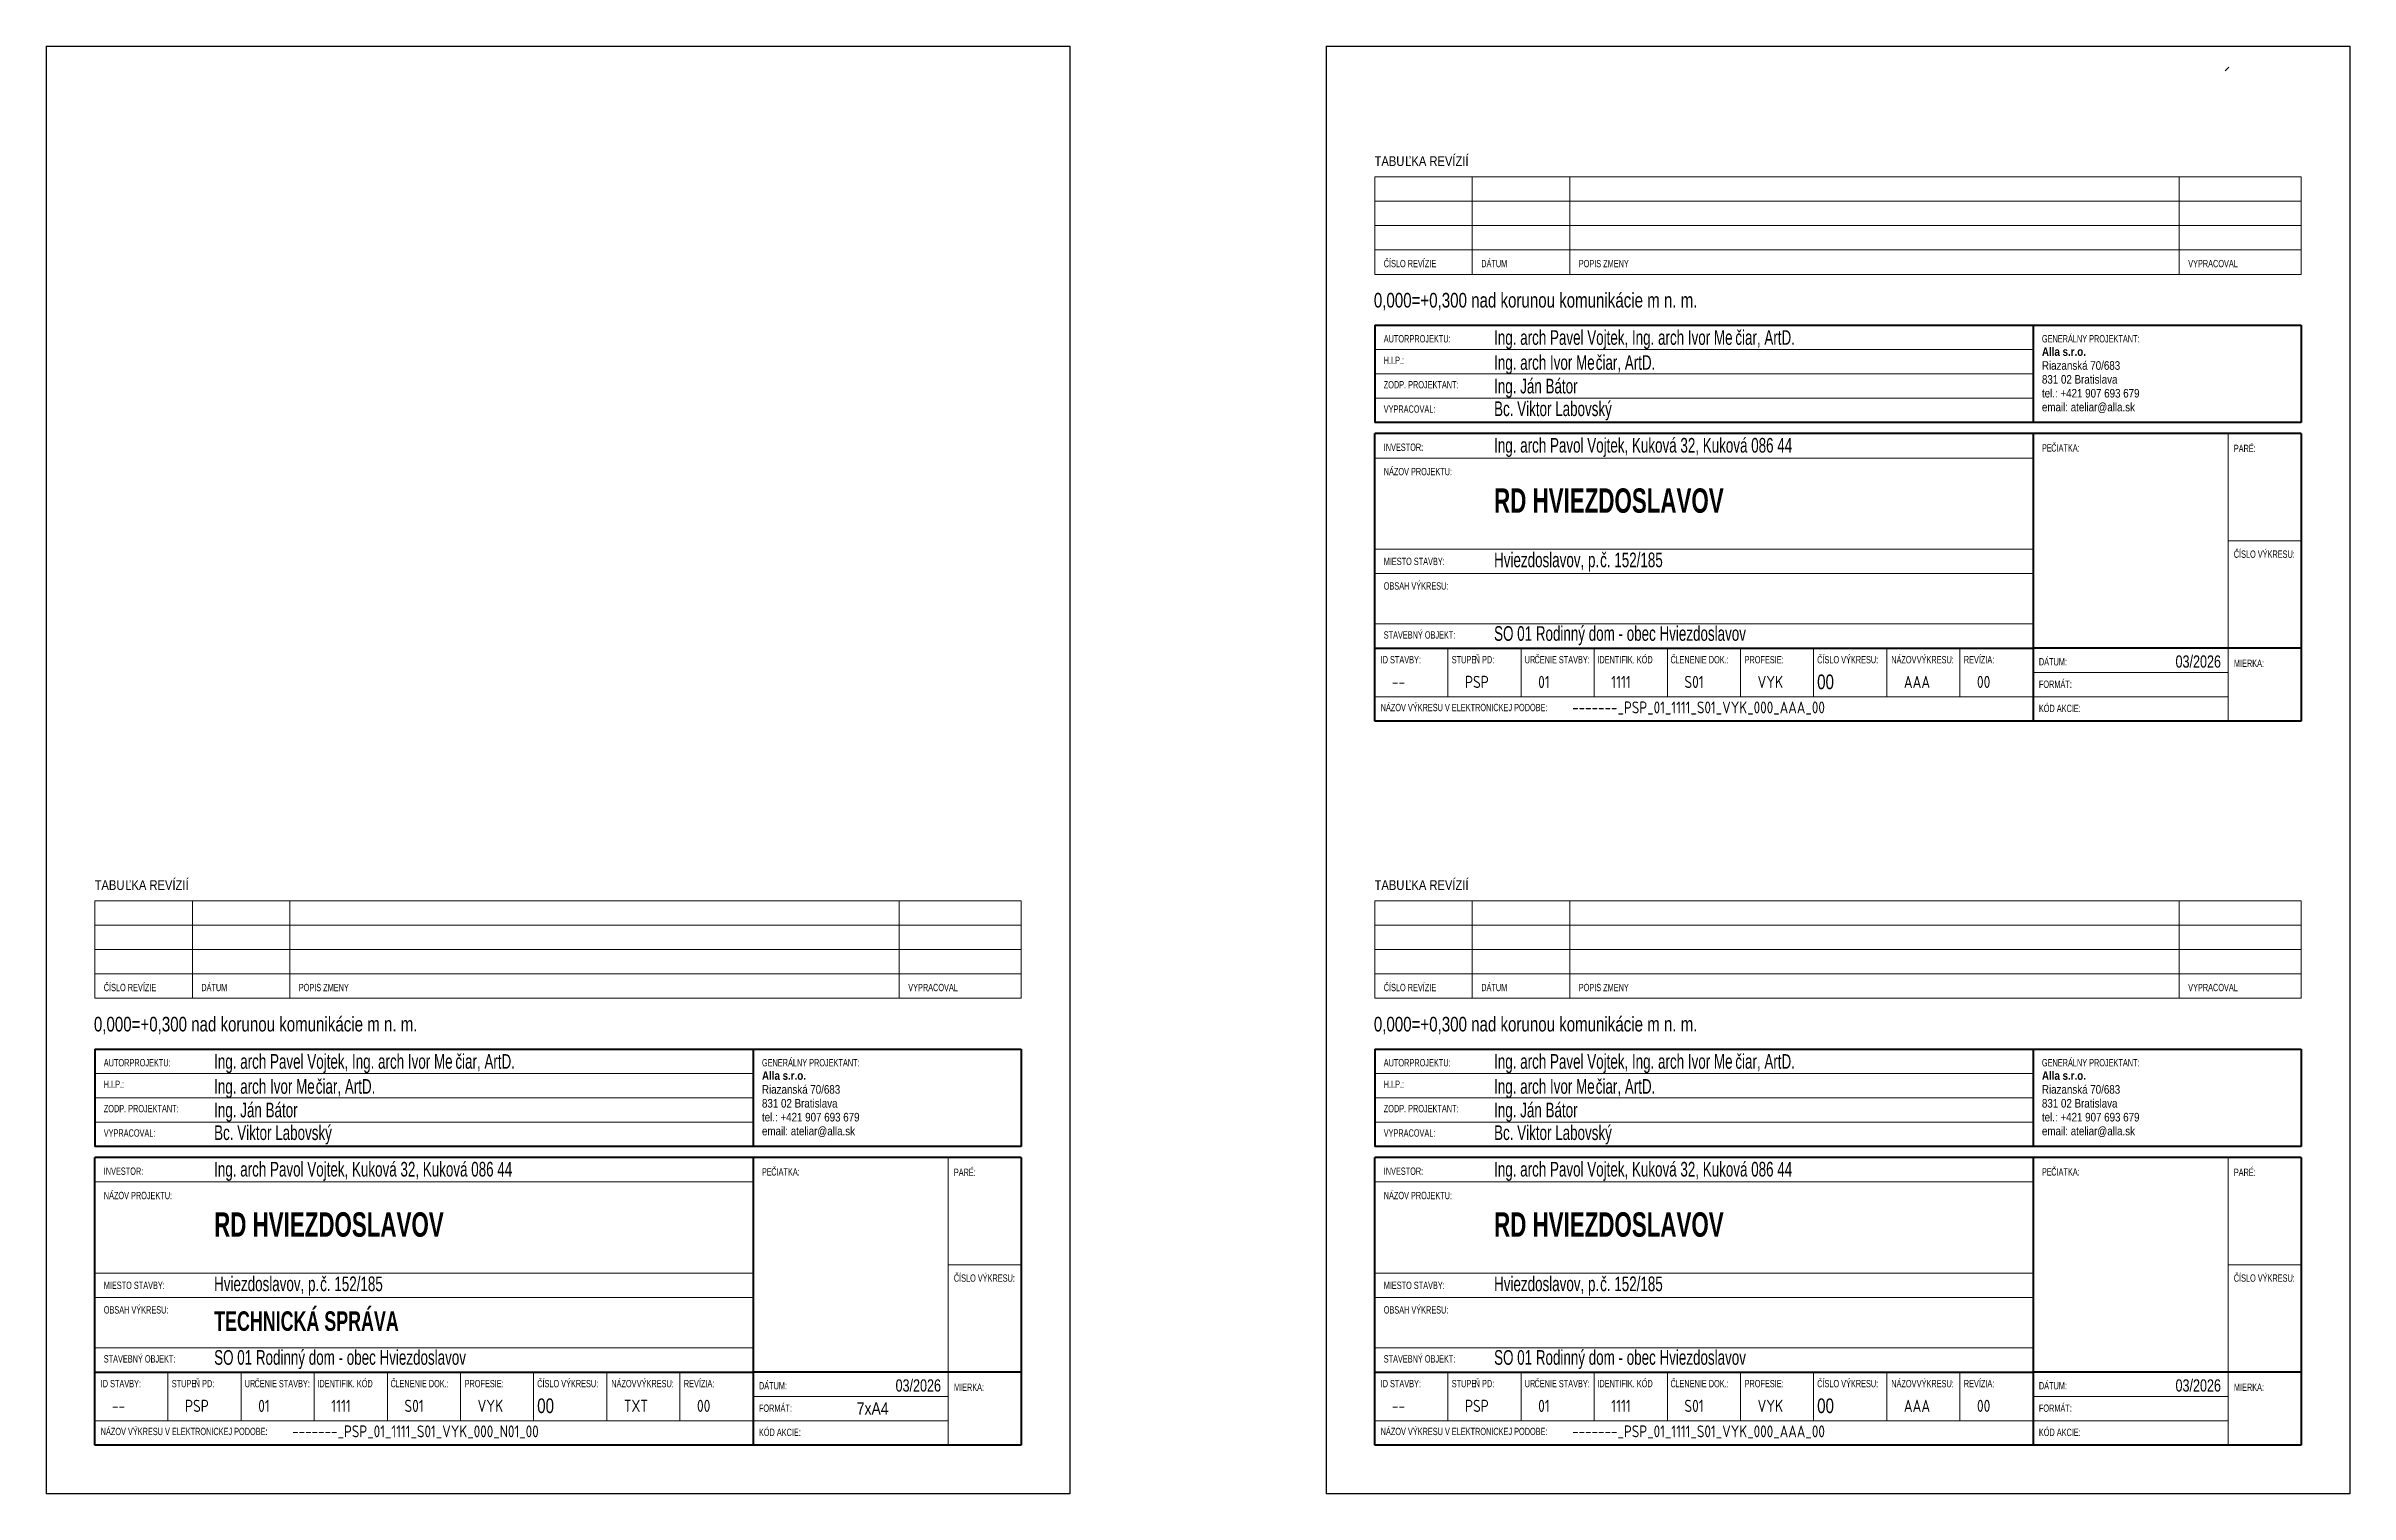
# Model space of a CAD drawing. Extents: x 43000 to 200282, y 3579 to 63943.
# Drawn here: x 150039 to 173666, y 30520 to 45370 of the extents above; entities that cross this region are included whole.
import ezdxf

# ---------------------------------------------------------------- set-up
doc = ezdxf.new("R2010")
doc.units = 0
doc.header["$MEASUREMENT"] = 0
for name, color, linetype, lineweight in [('_Wide Lines_', 7, 'CONTINUOUS', 70), ('Generic Annotations', 7, 'CONTINUOUS', 9), ('Text Notes', 7, 'CONTINUOUS', 9), ('Title Blocks', 7, 'CONTINUOUS', 9)]:
    doc.layers.add(name, color=color, linetype=linetype, lineweight=lineweight)
doc.layers.add('vyk-vratka-ZARIADENIE', color=7, linetype='CONTINUOUS')
doc.styles.add('Arial Narrow', font='ARIALN.TTF', dxfattribs={"width": 0.8, "height": 1.5})
doc.styles.add('Arial Narrow_1', font='ARIALN.TTF', dxfattribs={"height": 1.75})
doc.styles.add('Arial Narrow_2', font='ARIALN.TTF', dxfattribs={"height": 2.5})
doc.styles.add('Arial Narrow_3', font='ARIALN.TTF', dxfattribs={"height": 2})
doc.styles.add('Arial Narrow_4', font='ARIALN.TTF', dxfattribs={"width": 0.8, "height": 3})
doc.styles.add('Arial Narrow_5', font='ARIALN.TTF', dxfattribs={"width": 0.9, "height": 3})
doc.styles.add('Arial Narrow_6', font='ARIALN.TTF', dxfattribs={"width": 0.9, "height": 2.5})
doc.styles.add('Arial Narrow_B', font='ARIALNB.TTF', dxfattribs={"height": 1.75})
doc.styles.add('Arial Narrow_B_1', font='ARIALNB.TTF', dxfattribs={"width": 0.8, "height": 5})
doc.styles.add('Arial Narrow_B_2', font='ARIALNB.TTF', dxfattribs={"width": 0.8, "height": 4})
doc.styles.add('ISOCPEUR_10', font='isocpeur.ttf', dxfattribs={"width": 0.8, "height": 2.5})

msp = doc.modelspace()

# ---------------------------------------------------------------- linework, layer by layer
at = {"layer": '_Wide Lines_'}
for p, q in [((163665.6, 42507.4, -0.8), (173165.6, 42507.4, -0.8)), ((163665.6, 42507.4, -0.8), (163665.6, 41507.4, -0.8)), ((170415.6, 42507.4, -0.8), (170415.6, 41507.4, -0.8)), ((173165.6, 42507.4, -0.8), (173165.6, 41507.4, -0.8)), ((173165.6, 41507.4, -0.8), (163665.6, 41507.4, -0.8)), ((163665.6, 38444.8, -0.8), (163665.6, 41394.8, -0.8)), ((170415.6, 41394.8, -0.8), (163665.6, 41394.8, -0.8)), ((170415.6, 41394.8, -0.8), (170415.6, 39194.8, -0.8)), ((173165.6, 41394.8, -0.8), (170415.6, 41394.8, -0.8)), ((173165.6, 41394.8, -0.8), (173165.6, 38444.8, -0.8)), ((163665.6, 39194.8, -0.8), (170415.6, 39194.8, -0.8)), ((170415.6, 39194.8, -0.8), (170415.6, 38444.8, -0.8)), ((173165.6, 39194.8, -0.8), (170415.6, 39194.8, -0.8)), ((173165.6, 38444.8, -0.8), (163665.6, 38444.8, -0.8)), ((150539.5, 35082.4, -0.8), (160039.5, 35082.4, -0.8)), ((150539.5, 35082.4, -0.8), (150539.5, 34082.4, -0.8)), ((157289.5, 35082.4, -0.8), (157289.5, 34082.4, -0.8)), ((160039.5, 35082.4, -0.8), (160039.5, 34082.4, -0.8)), ((163665.6, 35082.4, -0.8), (173165.6, 35082.4, -0.8)), ((163665.6, 35082.4, -0.8), (163665.6, 34082.4, -0.8)), ((170415.6, 35082.4, -0.8), (170415.6, 34082.4, -0.8)), ((173165.6, 35082.4, -0.8), (173165.6, 34082.4, -0.8)), ((160039.5, 34082.4, -0.8), (150539.5, 34082.4, -0.8)), ((173165.6, 34082.4, -0.8), (163665.6, 34082.4, -0.8)), ((150539.5, 31019.8, -0.8), (150539.5, 33969.8, -0.8)), ((157289.5, 33969.8, -0.8), (150539.5, 33969.8, -0.8)), ((157289.5, 33969.8, -0.8), (157289.5, 31769.8, -0.8)), ((160039.5, 33969.8, -0.8), (157289.5, 33969.8, -0.8)), ((160039.5, 33969.8, -0.8), (160039.5, 31019.8, -0.8)), ((163665.6, 31019.8, -0.8), (163665.6, 33969.8, -0.8)), ((170415.6, 33969.8, -0.8), (163665.6, 33969.8, -0.8)), ((170415.6, 33969.8, -0.8), (170415.6, 31769.8, -0.8)), ((173165.6, 33969.8, -0.8), (170415.6, 33969.8, -0.8)), ((173165.6, 33969.8, -0.8), (173165.6, 31019.8, -0.8)), ((150539.5, 31769.8, -0.8), (157289.5, 31769.8, -0.8)), ((157289.5, 31769.8, -0.8), (157289.5, 31019.8, -0.8)), ((160039.5, 31769.8, -0.8), (157289.5, 31769.8, -0.8)), ((163665.6, 31769.8, -0.8), (170415.6, 31769.8, -0.8)), ((170415.6, 31769.8, -0.8), (170415.6, 31019.8, -0.8)), ((173165.6, 31769.8, -0.8), (170415.6, 31769.8, -0.8)), ((160039.5, 31019.8, -0.8), (150539.5, 31019.8, -0.8)), ((173165.6, 31019.8, -0.8), (163665.6, 31019.8, -0.8))]:
    msp.add_line(p, q, dxfattribs=at)
at = {"layer": 'Generic Annotations'}
msp.add_line((172424.4, 45153.2, -0.8), (172386.3, 45115.1, -0.8), dxfattribs=at)
msp.add_line((172424.4, 45153.2, -0.8), (172386.3, 45115.1, -0.8), dxfattribs=at)
at = {"layer": 'Title Blocks'}
for p, q in [((163665.6, 44028.5, -0.8), (163665.6, 43028.5, -0.8)), ((163665.6, 44028.5, -0.8), (173165.6, 44028.5, -0.8)), ((164665.6, 44028.5, -0.8), (164665.6, 43028.5, -0.8)), ((165665.6, 44028.5, -0.8), (165665.6, 43028.5, -0.8)), ((171915.6, 44028.5, -0.8), (171915.6, 43028.5, -0.8)), ((173165.6, 43028.5, -0.8), (173165.6, 44028.5, -0.8)), ((163665.6, 43778.5, -0.8), (173165.6, 43778.5, -0.8)), ((163665.6, 43528.5, -0.8), (173165.6, 43528.5, -0.8)), ((163665.6, 43278.5, -0.8), (173165.6, 43278.5, -0.8)), ((163665.6, 43028.5, -0.8), (173165.6, 43028.5, -0.8)), ((170415.6, 41507.4, -0.8), (170415.6, 42507.4, -0.8)), ((170415.6, 42257.4, -0.8), (163665.6, 42257.4, -0.8)), ((170415.6, 42007.4, -0.8), (163665.6, 42007.4, -0.8)), ((170415.6, 41757.4, -0.8), (163665.6, 41757.4, -0.8)), ((172415.6, 38444.8, -0.8), (172415.6, 41394.8, -0.8)), ((170415.6, 41144.8, -0.8), (163665.6, 41144.8, -0.8)), ((170415.6, 40210.3, -0.8), (163665.6, 40210.3, -0.8)), ((170415.6, 40394.8, -0.8), (170415.6, 39194.8, -0.8)), ((172415.6, 40294.8, -0.8), (173165.6, 40294.8, -0.8)), ((170415.6, 39960.3, -0.8), (163665.6, 39960.3, -0.8)), ((170415.6, 39444.8, -0.8), (163665.6, 39444.8, -0.8)), ((164415.6, 39194.8, -0.8), (164415.6, 38694.8, -0.8)), ((165165.6, 39194.8, -0.8), (165165.6, 38694.8, -0.8)), ((165915.6, 39194.8, -0.8), (165915.6, 38694.8, -0.8)), ((166665.6, 39194.8, -0.8), (166665.6, 38694.8, -0.8)), ((167415.6, 39194.8, -0.8), (167415.6, 38694.8, -0.8)), ((168165.6, 39194.8, -0.8), (168165.6, 38694.8, -0.8)), ((168915.6, 39194.8, -0.8), (168915.6, 38694.8, -0.8)), ((169665.6, 39194.8, -0.8), (169665.6, 38694.8, -0.8)), ((170415.6, 39194.8, -0.8), (170415.6, 38444.8, -0.8)), ((173165.6, 39194.8, -0.8), (170415.6, 39194.8, -0.8)), ((172415.6, 38944.8, -0.8), (170415.6, 38944.8, -0.8)), ((172415.6, 38694.8, -0.8), (163665.6, 38694.8, -0.8)), ((150539.5, 36603.5, -0.8), (150539.5, 35603.5, -0.8)), ((150539.5, 36603.5, -0.8), (160039.5, 36603.5, -0.8)), ((151539.5, 36603.5, -0.8), (151539.5, 35603.5, -0.8)), ((152539.5, 36603.5, -0.8), (152539.5, 35603.5, -0.8)), ((158789.5, 36603.5, -0.8), (158789.5, 35603.5, -0.8)), ((160039.5, 35603.5, -0.8), (160039.5, 36603.5, -0.8)), ((163665.6, 36603.5, -0.8), (163665.6, 35603.5, -0.8)), ((163665.6, 36603.5, -0.8), (173165.6, 36603.5, -0.8)), ((164665.6, 36603.5, -0.8), (164665.6, 35603.5, -0.8)), ((165665.6, 36603.5, -0.8), (165665.6, 35603.5, -0.8)), ((171915.6, 36603.5, -0.8), (171915.6, 35603.5, -0.8)), ((173165.6, 35603.5, -0.8), (173165.6, 36603.5, -0.8)), ((150539.5, 36353.5, -0.8), (160039.5, 36353.5, -0.8)), ((163665.6, 36353.5, -0.8), (173165.6, 36353.5, -0.8)), ((150539.5, 36103.5, -0.8), (160039.5, 36103.5, -0.8)), ((163665.6, 36103.5, -0.8), (173165.6, 36103.5, -0.8)), ((150539.5, 35853.5, -0.8), (160039.5, 35853.5, -0.8)), ((163665.6, 35853.5, -0.8), (173165.6, 35853.5, -0.8)), ((150539.5, 35603.5, -0.8), (160039.5, 35603.5, -0.8)), ((163665.6, 35603.5, -0.8), (173165.6, 35603.5, -0.8)), ((157289.5, 34082.4, -0.8), (157289.5, 35082.4, -0.8)), ((170415.6, 34082.4, -0.8), (170415.6, 35082.4, -0.8)), ((157289.5, 34832.4, -0.8), (150539.5, 34832.4, -0.8)), ((170415.6, 34832.4, -0.8), (163665.6, 34832.4, -0.8)), ((157289.5, 34582.4, -0.8), (150539.5, 34582.4, -0.8)), ((170415.6, 34582.4, -0.8), (163665.6, 34582.4, -0.8)), ((157289.5, 34332.4, -0.8), (150539.5, 34332.4, -0.8)), ((170415.6, 34332.4, -0.8), (163665.6, 34332.4, -0.8)), ((159289.5, 31019.8, -0.8), (159289.5, 33969.8, -0.8)), ((172415.6, 31019.8, -0.8), (172415.6, 33969.8, -0.8)), ((157289.5, 33719.8, -0.8), (150539.5, 33719.8, -0.8)), ((170415.6, 33719.8, -0.8), (163665.6, 33719.8, -0.8)), ((157289.5, 32969.8, -0.8), (157289.5, 31769.8, -0.8)), ((159289.5, 32869.8, -0.8), (160039.5, 32869.8, -0.8)), ((170415.6, 32969.8, -0.8), (170415.6, 31769.8, -0.8)), ((172415.6, 32869.8, -0.8), (173165.6, 32869.8, -0.8)), ((157289.5, 32785.3, -0.8), (150539.5, 32785.3, -0.8)), ((170415.6, 32785.3, -0.8), (163665.6, 32785.3, -0.8)), ((157289.5, 32535.3, -0.8), (150539.5, 32535.3, -0.8)), ((170415.6, 32535.3, -0.8), (163665.6, 32535.3, -0.8)), ((157289.5, 32019.8, -0.8), (150539.5, 32019.8, -0.8)), ((170415.6, 32019.8, -0.8), (163665.6, 32019.8, -0.8)), ((151289.5, 31769.8, -0.8), (151289.5, 31269.8, -0.8)), ((152039.5, 31769.8, -0.8), (152039.5, 31269.8, -0.8)), ((152789.5, 31769.8, -0.8), (152789.5, 31269.8, -0.8)), ((153539.5, 31769.8, -0.8), (153539.5, 31269.8, -0.8)), ((154289.5, 31769.8, -0.8), (154289.5, 31269.8, -0.8)), ((155039.5, 31769.8, -0.8), (155039.5, 31269.8, -0.8)), ((155789.5, 31769.8, -0.8), (155789.5, 31269.8, -0.8)), ((156539.5, 31769.8, -0.8), (156539.5, 31269.8, -0.8)), ((157289.5, 31769.8, -0.8), (157289.5, 31019.8, -0.8)), ((160039.5, 31769.8, -0.8), (157289.5, 31769.8, -0.8)), ((164415.6, 31769.8, -0.8), (164415.6, 31269.8, -0.8)), ((165165.6, 31769.8, -0.8), (165165.6, 31269.8, -0.8)), ((165915.6, 31769.8, -0.8), (165915.6, 31269.8, -0.8)), ((166665.6, 31769.8, -0.8), (166665.6, 31269.8, -0.8)), ((167415.6, 31769.8, -0.8), (167415.6, 31269.8, -0.8)), ((168165.6, 31769.8, -0.8), (168165.6, 31269.8, -0.8)), ((168915.6, 31769.8, -0.8), (168915.6, 31269.8, -0.8)), ((169665.6, 31769.8, -0.8), (169665.6, 31269.8, -0.8)), ((170415.6, 31769.8, -0.8), (170415.6, 31019.8, -0.8)), ((173165.6, 31769.8, -0.8), (170415.6, 31769.8, -0.8)), ((159289.5, 31519.8, -0.8), (157289.5, 31519.8, -0.8)), ((172415.6, 31519.8, -0.8), (170415.6, 31519.8, -0.8)), ((159289.5, 31269.8, -0.8), (150539.5, 31269.8, -0.8)), ((172415.6, 31269.8, -0.8), (163665.6, 31269.8, -0.8))]:
    msp.add_line(p, q, dxfattribs=at)
at = {"layer": 'vyk-vratka-ZARIADENIE'}
for p, q in [((150039.5, 45369.8, -0.8), (160539.5, 45369.8, -0.8)), ((150039.5, 45369.8, -0.8), (150039.5, 30519.8, -0.8)), ((160539.5, 45369.8, -0.8), (160539.5, 30519.8, -0.8)), ((163165.6, 45369.8, -0.8), (173665.6, 45369.8, -0.8)), ((163165.6, 45369.8, -0.8), (163165.6, 30519.8, -0.8)), ((173665.6, 45369.8, -0.8), (173665.6, 30519.8, -0.8)), ((160539.5, 30519.8, -0.8), (150039.5, 30519.8, -0.8)), ((173665.6, 30519.8, -0.8), (163165.6, 30519.8, -0.8))]:
    msp.add_line(p, q, dxfattribs=at)

# ---------------------------------------------------------------- texts
at = {"layer": 'Text Notes', "attachment_point": 1, "style": 'ISOCPEUR_10'}
for s, insert, char_height, width in [('--', (163840.7, 38910.7, -0.8), 125, 173.165), ('PSP', (164590.7, 38910.7, -0.8), 125, 288.608), ('01', (165340.7, 38910.7, -0.8), 125, 147.511), ('1111', (166090.7, 38910.7, -0.8), 125, 243.713), ('S01', (166840.7, 38910.7, -0.8), 125, 243.713), ('VYK', (167590.7, 38910.7, -0.8), 125, 301.435), ('AAA', (169090.7, 38910.7, -0.8), 125, 243.713), ('00', (169840.7, 38910.7, -0.8), 125, 173.165), ('-------_PSP_01_1111_S01_VYK_000_AAA_00', (165689.3, 38647.5, -0.8), 121.953, 3213.044), ('PSP', (151464.5, 31485.7, -0.8), 125, 288.608), ('01', (152214.5, 31485.7, -0.8), 125, 147.511), ('1111', (152964.5, 31485.7, -0.8), 125, 243.713), ('S01', (153714.5, 31485.7, -0.8), 125, 243.713), ('VYK', (154464.5, 31485.7, -0.8), 125, 301.435), ('TXT', (155964.5, 31485.7, -0.8), 125, 243.713), ('00', (156714.5, 31485.7, -0.8), 125, 173.165), ('PSP', (164590.7, 31485.7, -0.8), 125, 288.608), ('01', (165340.7, 31485.7, -0.8), 125, 147.511), ('1111', (166090.7, 31485.7, -0.8), 125, 243.713), ('S01', (166840.7, 31485.7, -0.8), 125, 243.713), ('VYK', (167590.7, 31485.7, -0.8), 125, 301.435), ('AAA', (169090.7, 31485.7, -0.8), 125, 243.713), ('00', (169840.7, 31485.7, -0.8), 125, 173.165), ('--', (150714.5, 31485.7, -0.8), 125, 173.165), ('-------_PSP_01_1111_S01_VYK_000_N01_00', (152563.2, 31222.5, -0.8), 121.953, 3213.044), ('--', (163840.7, 31485.7, -0.8), 125, 173.165), ('-------_PSP_01_1111_S01_VYK_000_AAA_00', (165689.3, 31222.5, -0.8), 121.953, 3213.044)]:
    msp.add_mtext(s, dxfattribs=dict(at, insert=insert, char_height=char_height, width=width))
at = {"layer": 'Title Blocks', "attachment_point": 1}
for s, insert, char_height, width, style in [('TABU', (163663.4, 44239.9, -0.8), 100, 380.802, 'Arial Narrow_3'), ('ĽKA REVÍZIÍ', (163977.6, 44239.9, -0.8), 100, 813.713, 'Arial Narrow_3'), ('ČÍSLO REVÍZIE', (163757.2, 43176.4, -0.8), 75, 606.076, 'Arial Narrow'), ('DÁTUM', (164757.2, 43176.4, -0.8), 75, 301.435, 'Arial Narrow'), ('POPIS ZMENY', (165757.2, 43176.4, -0.8), 75, 580.422, 'Arial Narrow'), ('VYPRACOVAL', (172007.2, 43176.4, -0.8), 75, 580.422, 'Arial Narrow'), ('0,000=+0,300 nad korunou komunikácie m n. m.', (163655.9, 42838.2, -0.8), 150, 4065.758, 'Arial Narrow_5'), ('AUTOR', (163757.2, 42405.3, -0.8), 75, 295.021, 'Arial Narrow'), (' PROJEKTU:', (164000.6, 42405.3, -0.8), 75, 497.046, 'Arial Narrow'), ('Ing. arch Pavel Vojtek, Ing. arch Ivor Me', (164889.1, 42455.8, -0.8), 150, 2998.311, 'Arial Narrow_4'), ('čiar, ArtD.', (167362.9, 42455.8, -0.8), 150, 750.38, 'Arial Narrow_4'), ('GENERÁLNY PROJEKTANT:', (170507.2, 42405.3, -0.8), 75, 1131.983, 'Arial Narrow'), ('H.I.P.:', (163757.2, 42184.2, -0.8), 75, 230.886, 'Arial Narrow'), ('Ing. arch Ivor Me', (164889.1, 42199.5, -0.8), 150, 1263.459, 'Arial Narrow_4'), ('čiar, ArtD.', (165931.5, 42199.5, -0.8), 150, 750.38, 'Arial Narrow_4'), ('Alla s.r.o.', (170507.2, 42279.6, -0.8), 87.5, 541.139, 'Arial Narrow_B'), ('Riazanská 70/683', (170507.2, 42137.4, -0.8), 87.5, 974.05, 'Arial Narrow_1'), ('ZODP. PROJEKTANT:', (163757.2, 41934.2, -0.8), 75, 862.616, 'Arial Narrow'), ('Ing. Ján Bátor', (164889.1, 41957.3, -0.8), 150, 1263.459, 'Arial Narrow_4'), ('tel.: +421 907 693 679', (170507.2, 41852.9, -0.8), 87.5, 1210.548, 'Arial Narrow_1'), ('831 02 Bratislava', (170507.2, 41995.1, -0.8), 87.5, 937.974, 'Arial Narrow_1'), ('VYPRACOVAL:', (163757.2, 41684.2, -0.8), 75, 602.869, 'Arial Narrow'), ('Bc. Viktor Labovský', (164889.1, 41724.9, -0.8), 150, 1391.729, 'Arial Narrow_4'), ('email: ateliar@alla.sk', (170507.2, 41710.7, -0.8), 87.5, 1158.438, 'Arial Narrow_1'), ('Ing. arch Pavol Vojtek, Kuková 32, Kuková 086 44', (164889.1, 41350.3, -0.8), 150, 4176.468, 'Arial Narrow_4'), ('INVESTOR:', (163757.2, 41292.7, -0.8), 75, 455.359, 'Arial Narrow'), ('PE', (170507.2, 41285.7, -0.8), 75, 115.443, 'Arial Narrow'), ('ČIATKA:', (170602.4, 41285.7, -0.8), 75, 330.295, 'Arial Narrow'), ('PARÉ:', (172474.6, 41280.7, -0.8), 75, 256.54, 'Arial Narrow'), ('NÁZOV PROJEKTU:', (163757.2, 41042.9, -0.8), 75, 788.861, 'Arial Narrow'), ('RD HVIEZDOSLAVOV', (164889.1, 40833.2, -0.8), 250, 2892.488, 'Arial Narrow_B_1'), ('Hviezdoslavov, p.', (164889.1, 40174.5, -0.8), 150, 1317.974, 'Arial Narrow_4'), ('č. 152/185', (165976.5, 40174.5, -0.8), 150, 785.654, 'Arial Narrow_4'), ('ČÍSLO VÝKRESU:', (172474.6, 40196.3, -0.8), 75, 708.692, 'Arial Narrow'), ('MIESTO STAVBY:', (163757.2, 40122, -0.8), 75, 708.692, 'Arial Narrow'), ('OBSAH VÝKRESU:', (163757.2, 39870, -0.8), 75, 753.586, 'Arial Narrow'), ('STAVEBNÝ OBJEKT:', (163757.2, 39367.4, -0.8), 75, 833.755, 'Arial Narrow'), ('SO 01 Rodinný dom - obec Hviezdoslavov', (164889.1, 39419.8, -0.8), 150, 3158.649, 'Arial Narrow_4'), ('ID STAVBY:', (163725.9, 39113.8, -0.8), 75, 468.186, 'Arial Narrow'), ('STUPE', (164454.6, 39113.8, -0.8), 75, 285.401, 'Arial Narrow'), ('Ň PD:', (164690.1, 39113.8, -0.8), 75, 224.472, 'Arial Narrow'), ('UR', (165202.4, 39113.8, -0.8), 75, 121.856, 'Arial Narrow'), ('ČENIE STAVBY:', (165303, 39113.8, -0.8), 75, 644.557, 'Arial Narrow'), ('IDENTIFIK. KÓD', (165947.8, 39113.8, -0.8), 75, 634.937, 'Arial Narrow'), ('\\fArial Narrow|b0|i0|c238|p34|;\\W.8;:', (166471.7, 39113.8, -0.8), 75, 22.447, 'Arial Narrow'), ('\\fArial Narrow|b0|i0|c238|p34|;\\W.8;Č', (166698.4, 39113.8, -0.8), 75, 60.928, 'Arial Narrow'), ('LENENIE DOK.:', (166748.6, 39113.8, -0.8), 75, 615.696, 'Arial Narrow'), ('PROFESIE:', (167458.1, 39113.8, -0.8), 75, 452.152, 'Arial Narrow'), ('ČÍSLO VÝKRESU:', (168202.1, 39113.8, -0.8), 75, 708.692, 'Arial Narrow'), ('NÁZOV', (168961.8, 39113.8, -0.8), 75, 291.814, 'Arial Narrow'), (' VÝKRESU:', (169202.6, 39113.8, -0.8), 75, 455.359, 'Arial Narrow'), ('REVÍZIA:', (169705.9, 39113.8, -0.8), 75, 352.743, 'Arial Narrow'), ('DÁTUM:', (170475.9, 39092.4, -0.8), 75, 323.882, 'Arial Narrow'), ('03/2026', (171877.1, 39119.9, -0.8), 125, 562.785, 'Arial Narrow_6'), ('MIERKA:', (172475.9, 39076.8, -0.8), 75, 349.536, 'Arial Narrow'), ('00', (168202.1, 38924.1, -0.8), 150, 209.24, 'Arial Narrow_5'), ('FORMÁT:', (170475.9, 38862, -0.8), 75, 378.397, 'Arial Narrow'), ('NÁZOV VÝKRESU V ELEKTRONICKEJ PODOBE:', (163725.9, 38623.2, -0.8), 75, 1933.67, 'Arial Narrow'), ('KÓD AKCIE:', (170475.9, 38614.3, -0.8), 75, 484.219, 'Arial Narrow'), ('TABU', (150537.3, 36814.9, -0.8), 100, 380.802, 'Arial Narrow_3'), ('ĽKA REVÍZIÍ', (150851.5, 36814.9, -0.8), 100, 813.713, 'Arial Narrow_3'), ('TABU', (163663.4, 36814.9, -0.8), 100, 380.802, 'Arial Narrow_3'), ('ĽKA REVÍZIÍ', (163977.6, 36814.9, -0.8), 100, 813.713, 'Arial Narrow_3'), ('ČÍSLO REVÍZIE', (150631.1, 35751.4, -0.8), 75, 606.076, 'Arial Narrow'), ('DÁTUM', (151631.1, 35751.4, -0.8), 75, 301.435, 'Arial Narrow'), ('POPIS ZMENY', (152631.1, 35751.4, -0.8), 75, 580.422, 'Arial Narrow'), ('VYPRACOVAL', (158881.1, 35751.4, -0.8), 75, 580.422, 'Arial Narrow'), ('ČÍSLO REVÍZIE', (163757.2, 35751.4, -0.8), 75, 606.076, 'Arial Narrow'), ('DÁTUM', (164757.2, 35751.4, -0.8), 75, 301.435, 'Arial Narrow'), ('POPIS ZMENY', (165757.2, 35751.4, -0.8), 75, 580.422, 'Arial Narrow'), ('VYPRACOVAL', (172007.2, 35751.4, -0.8), 75, 580.422, 'Arial Narrow'), ('0,000=+0,300 nad korunou komunikácie m n. m.', (150529.8, 35413.2, -0.8), 150, 4065.758, 'Arial Narrow_5'), ('0,000=+0,300 nad korunou komunikácie m n. m.', (163655.9, 35413.2, -0.8), 150, 4065.758, 'Arial Narrow_5'), ('AUTOR', (150631.1, 34980.3, -0.8), 75, 295.021, 'Arial Narrow'), (' PROJEKTU:', (150874.5, 34980.3, -0.8), 75, 497.046, 'Arial Narrow'), ('Ing. arch Pavel Vojtek, Ing. arch Ivor Me', (151763, 35030.8, -0.8), 150, 2998.311, 'Arial Narrow_4'), ('čiar, ArtD.', (154236.8, 35030.8, -0.8), 150, 750.38, 'Arial Narrow_4'), ('GENERÁLNY PROJEKTANT:', (157381.1, 34980.3, -0.8), 75, 1131.983, 'Arial Narrow'), ('AUTOR', (163757.2, 34980.3, -0.8), 75, 295.021, 'Arial Narrow'), (' PROJEKTU:', (164000.6, 34980.3, -0.8), 75, 497.046, 'Arial Narrow'), ('Ing. arch Pavel Vojtek, Ing. arch Ivor Me', (164889.1, 35030.8, -0.8), 150, 2998.311, 'Arial Narrow_4'), ('čiar, ArtD.', (167362.9, 35030.8, -0.8), 150, 750.38, 'Arial Narrow_4'), ('GENERÁLNY PROJEKTANT:', (170507.2, 34980.3, -0.8), 75, 1131.983, 'Arial Narrow'), ('H.I.P.:', (150631.1, 34759.2, -0.8), 75, 230.886, 'Arial Narrow'), ('Ing. arch Ivor Me', (151763, 34774.5, -0.8), 150, 1263.459, 'Arial Narrow_4'), ('čiar, ArtD.', (152805.4, 34774.5, -0.8), 150, 750.38, 'Arial Narrow_4'), ('Alla s.r.o.', (157381.1, 34854.6, -0.8), 87.5, 541.139, 'Arial Narrow_B'), ('H.I.P.:', (163757.2, 34759.2, -0.8), 75, 230.886, 'Arial Narrow'), ('Ing. arch Ivor Me', (164889.1, 34774.5, -0.8), 150, 1263.459, 'Arial Narrow_4'), ('čiar, ArtD.', (165931.5, 34774.5, -0.8), 150, 750.38, 'Arial Narrow_4'), ('Alla s.r.o.', (170507.2, 34854.6, -0.8), 87.5, 541.139, 'Arial Narrow_B'), ('ZODP. PROJEKTANT:', (150631.1, 34509.2, -0.8), 75, 862.616, 'Arial Narrow'), ('Ing. Ján Bátor', (151763, 34532.3, -0.8), 150, 1263.459, 'Arial Narrow_4'), ('831 02 Bratislava', (157381.1, 34570.1, -0.8), 87.5, 937.974, 'Arial Narrow_1'), ('Riazanská 70/683', (157381.1, 34712.4, -0.8), 87.5, 974.05, 'Arial Narrow_1'), ('ZODP. PROJEKTANT:', (163757.2, 34509.2, -0.8), 75, 862.616, 'Arial Narrow'), ('Ing. Ján Bátor', (164889.1, 34532.3, -0.8), 150, 1263.459, 'Arial Narrow_4'), ('831 02 Bratislava', (170507.2, 34570.1, -0.8), 87.5, 937.974, 'Arial Narrow_1'), ('Riazanská 70/683', (170507.2, 34712.4, -0.8), 87.5, 974.05, 'Arial Narrow_1'), ('VYPRACOVAL:', (150631.1, 34259.2, -0.8), 75, 602.869, 'Arial Narrow'), ('Bc. Viktor Labovský', (151763, 34299.9, -0.8), 150, 1391.729, 'Arial Narrow_4'), ('tel.: +421 907 693 679', (157381.1, 34427.9, -0.8), 87.5, 1210.548, 'Arial Narrow_1'), ('email: ateliar@alla.sk', (157381.1, 34285.7, -0.8), 87.5, 1158.438, 'Arial Narrow_1'), ('VYPRACOVAL:', (163757.2, 34259.2, -0.8), 75, 602.869, 'Arial Narrow'), ('Bc. Viktor Labovský', (164889.1, 34299.9, -0.8), 150, 1391.729, 'Arial Narrow_4'), ('tel.: +421 907 693 679', (170507.2, 34427.9, -0.8), 87.5, 1210.548, 'Arial Narrow_1'), ('email: ateliar@alla.sk', (170507.2, 34285.7, -0.8), 87.5, 1158.438, 'Arial Narrow_1'), ('INVESTOR:', (150631.1, 33867.7, -0.8), 75, 455.359, 'Arial Narrow'), ('Ing. arch Pavol Vojtek, Kuková 32, Kuková 086 44', (151763, 33925.3, -0.8), 150, 4277.027, 'Arial Narrow_4'), ('PE', (157381.1, 33860.7, -0.8), 75, 115.443, 'Arial Narrow'), ('ČIATKA:', (157476.3, 33860.7, -0.8), 75, 330.295, 'Arial Narrow'), ('PARÉ:', (159348.5, 33855.7, -0.8), 75, 256.54, 'Arial Narrow'), ('INVESTOR:', (163757.2, 33867.7, -0.8), 75, 455.359, 'Arial Narrow'), ('Ing. arch Pavol Vojtek, Kuková 32, Kuková 086 44', (164889.1, 33925.3, -0.8), 150, 3864.133, 'Arial Narrow_4'), ('PE', (170507.2, 33860.7, -0.8), 75, 115.443, 'Arial Narrow'), ('ČIATKA:', (170602.4, 33860.7, -0.8), 75, 330.295, 'Arial Narrow'), ('PARÉ:', (172474.6, 33855.7, -0.8), 75, 256.54, 'Arial Narrow'), ('NÁZOV PROJEKTU:', (150631.1, 33617.9, -0.8), 75, 788.861, 'Arial Narrow'), ('NÁZOV PROJEKTU:', (163757.2, 33617.9, -0.8), 75, 788.861, 'Arial Narrow'), ('RD HVIEZDOSLAVOV', (151763, 33408.2, -0.8), 250, 2892.488, 'Arial Narrow_B_1'), ('RD HVIEZDOSLAVOV', (164889.1, 33408.2, -0.8), 250, 2892.488, 'Arial Narrow_B_1'), ('MIESTO STAVBY:', (150631.1, 32697, -0.8), 75, 708.692, 'Arial Narrow'), ('Hviezdoslavov, p.', (151763, 32749.5, -0.8), 150, 1317.974, 'Arial Narrow_4'), ('č. 152/185', (152850.4, 32749.5, -0.8), 150, 785.654, 'Arial Narrow_4'), ('ČÍSLO VÝKRESU:', (159348.5, 32771.3, -0.8), 75, 708.692, 'Arial Narrow'), ('MIESTO STAVBY:', (163757.2, 32697, -0.8), 75, 708.692, 'Arial Narrow'), ('Hviezdoslavov, p.', (164889.1, 32749.5, -0.8), 150, 1317.974, 'Arial Narrow_4'), ('č. 152/185', (165976.5, 32749.5, -0.8), 150, 785.654, 'Arial Narrow_4'), ('ČÍSLO VÝKRESU:', (172474.6, 32771.3, -0.8), 75, 708.692, 'Arial Narrow'), ('OBSAH VÝKRESU:', (150631.1, 32445, -0.8), 75, 753.586, 'Arial Narrow'), ('TECHNICKÁ SPRÁVA', (151763, 32392.6, -0.8), 200, 2498.201, 'Arial Narrow_B_2'), ('OBSAH VÝKRESU:', (163757.2, 32445, -0.8), 75, 753.586, 'Arial Narrow'), ('STAVEBNÝ OBJEKT:', (150631.1, 31942.4, -0.8), 75, 833.755, 'Arial Narrow'), ('SO 01 Rodinný dom - obec Hviezdoslavov', (151763, 31994.8, -0.8), 150, 3158.649, 'Arial Narrow_4'), ('STAVEBNÝ OBJEKT:', (163757.2, 31942.4, -0.8), 75, 833.755, 'Arial Narrow'), ('SO 01 Rodinný dom - obec Hviezdoslavov', (164889.1, 31994.8, -0.8), 150, 3158.649, 'Arial Narrow_4'), ('ID STAVBY:', (150599.8, 31688.8, -0.8), 75, 468.186, 'Arial Narrow'), ('STUPE', (151328.5, 31688.8, -0.8), 75, 285.401, 'Arial Narrow'), ('Ň PD:', (151564, 31688.8, -0.8), 75, 224.472, 'Arial Narrow'), ('UR', (152076.3, 31688.8, -0.8), 75, 121.856, 'Arial Narrow'), ('ČENIE STAVBY:', (152176.9, 31688.8, -0.8), 75, 644.557, 'Arial Narrow'), ('IDENTIFIK. KÓD', (152821.7, 31688.8, -0.8), 75, 634.937, 'Arial Narrow'), ('\\fArial Narrow|b0|i0|c238|p34|;\\W.8;:', (153345.6, 31688.8, -0.8), 75, 22.447, 'Arial Narrow'), ('\\fArial Narrow|b0|i0|c238|p34|;\\W.8;Č', (153572.3, 31688.8, -0.8), 75, 60.928, 'Arial Narrow'), ('LENENIE DOK.:', (153622.5, 31688.8, -0.8), 75, 615.696, 'Arial Narrow'), ('PROFESIE:', (154331.9, 31688.8, -0.8), 75, 452.152, 'Arial Narrow'), ('ČÍSLO VÝKRESU:', (155076, 31688.8, -0.8), 75, 708.692, 'Arial Narrow'), ('NÁZOV', (155835.7, 31688.8, -0.8), 75, 291.814, 'Arial Narrow'), (' VÝKRESU:', (156076.5, 31688.8, -0.8), 75, 455.359, 'Arial Narrow'), ('REVÍZIA:', (156579.8, 31688.8, -0.8), 75, 352.743, 'Arial Narrow'), ('DÁTUM:', (157349.8, 31667.4, -0.8), 75, 323.882, 'Arial Narrow'), ('03/2026', (158751, 31694.9, -0.8), 125, 562.785, 'Arial Narrow_6'), ('ID STAVBY:', (163725.9, 31688.8, -0.8), 75, 468.186, 'Arial Narrow'), ('STUPE', (164454.6, 31688.8, -0.8), 75, 285.401, 'Arial Narrow'), ('Ň PD:', (164690.1, 31688.8, -0.8), 75, 224.472, 'Arial Narrow'), ('UR', (165202.4, 31688.8, -0.8), 75, 121.856, 'Arial Narrow'), ('ČENIE STAVBY:', (165303, 31688.8, -0.8), 75, 644.557, 'Arial Narrow'), ('IDENTIFIK. KÓD', (165947.8, 31688.8, -0.8), 75, 634.937, 'Arial Narrow'), ('\\fArial Narrow|b0|i0|c238|p34|;\\W.8;:', (166471.7, 31688.8, -0.8), 75, 22.447, 'Arial Narrow'), ('\\fArial Narrow|b0|i0|c238|p34|;\\W.8;Č', (166698.4, 31688.8, -0.8), 75, 60.928, 'Arial Narrow'), ('LENENIE DOK.:', (166748.6, 31688.8, -0.8), 75, 615.696, 'Arial Narrow'), ('PROFESIE:', (167458.1, 31688.8, -0.8), 75, 452.152, 'Arial Narrow'), ('ČÍSLO VÝKRESU:', (168202.1, 31688.8, -0.8), 75, 708.692, 'Arial Narrow'), ('NÁZOV', (168961.8, 31688.8, -0.8), 75, 291.814, 'Arial Narrow'), (' VÝKRESU:', (169202.6, 31688.8, -0.8), 75, 455.359, 'Arial Narrow'), ('REVÍZIA:', (169705.9, 31688.8, -0.8), 75, 352.743, 'Arial Narrow'), ('DÁTUM:', (170475.9, 31667.4, -0.8), 75, 323.882, 'Arial Narrow'), ('03/2026', (171877.1, 31694.9, -0.8), 125, 562.785, 'Arial Narrow_6'), ('00', (155076, 31499.1, -0.8), 150, 209.24, 'Arial Narrow_5'), ('FORMÁT:', (157349.8, 31437, -0.8), 75, 378.397, 'Arial Narrow'), ('7xA4', (158353.1, 31458.1, -0.8), 125, 1050.211, 'Arial Narrow_2'), ('MIERKA:', (159349.8, 31651.8, -0.8), 75, 349.536, 'Arial Narrow'), ('00', (168202.1, 31499.1, -0.8), 150, 209.24, 'Arial Narrow_5'), ('FORMÁT:', (170475.9, 31437, -0.8), 75, 378.397, 'Arial Narrow'), ('MIERKA:', (172475.9, 31651.8, -0.8), 75, 349.536, 'Arial Narrow'), ('NÁZOV VÝKRESU V ELEKTRONICKEJ PODOBE:', (150599.8, 31198.2, -0.8), 75, 1933.67, 'Arial Narrow'), ('KÓD AKCIE:', (157349.8, 31189.3, -0.8), 75, 484.219, 'Arial Narrow'), ('NÁZOV VÝKRESU V ELEKTRONICKEJ PODOBE:', (163725.9, 31198.2, -0.8), 75, 1933.67, 'Arial Narrow'), ('KÓD AKCIE:', (170475.9, 31189.3, -0.8), 75, 484.219, 'Arial Narrow')]:
    msp.add_mtext(s, dxfattribs=dict(at, insert=insert, char_height=char_height, width=width, style=style))

doc.saveas('drawing.dxf')
